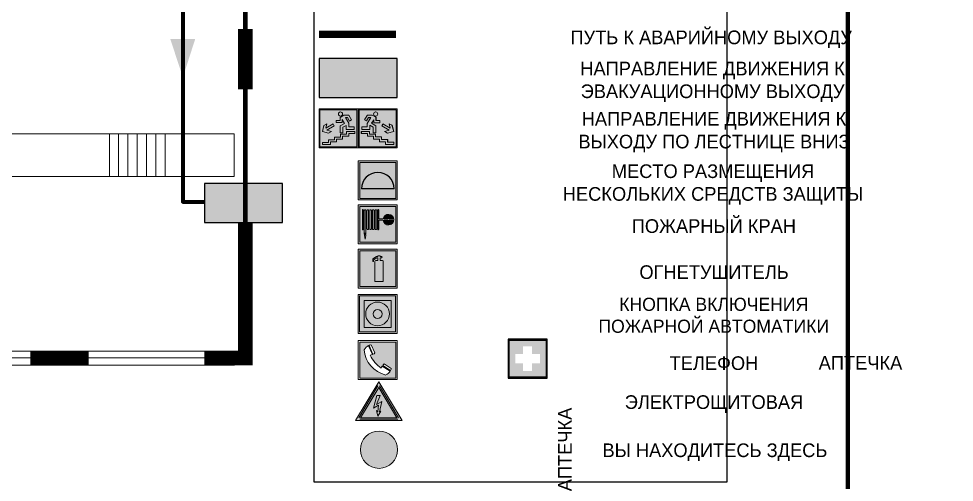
# Model space of a CAD drawing. Header units: millimetres. Extents: x 13114 to 67229, y 22859 to 38520.
# Drawn here: x 29801.3 to 29993.2, y 25863 to 25958.1 of the extents above; entities that cross this region are included whole.
import ezdxf

# ---------------------------------------------------------------- set-up
doc = ezdxf.new("R2010")
doc.units = ezdxf.units.MM
doc.linetypes.add('GOST2.303 4', pattern=[7, 5, -2, 0])
doc.layers.add('План_Штампы', color=7, linetype='Continuous')
doc.styles.add('обычный', font='arial.ttf')

# ---------------------------------------------------------------- blocks, each defined once
blk = doc.blocks.new('A$C3E6D3DDE')
at = {"lineweight": 5}
h = blk.add_hatch(color=40, dxfattribs=at)
h.paths.add_polyline_path([(24.1, 1.45), (16.46, -11.35), (31.74, -11.35)])
h.paths.add_polyline_path([(24.09, -0.46), (30.03, -10.41), (18.14, -10.41)], flags=16)
h.paths.add_polyline_path([(24.54, -3.08), (23.41, -6.02), (25.13, -5.01), (24.33, -8.5), (24.82, -8.27), (23.79, -9.86), (23.4, -8.04), (23.8, -8.43), (24.04, -6.29), (22.39, -7.25), (23.44, -3.08)], flags=0)
h = blk.add_hatch(color=256, dxfattribs=at)
h.paths.add_polyline_path([(24.37, 0.03, 0.567511), (23.82, 0.03), (17.59, -10.4, 0.582454), (17.86, -10.88), (30.32, -10.88, 0.582149), (30.6, -10.4)])
h.paths.add_polyline_path([(24.09, -0.46), (18.14, -10.41), (30.03, -10.41)], flags=16)
h.paths.add_polyline_path([(24.54, -3.08), (23.41, -6.02), (25.13, -5.01), (24.33, -8.5), (24.82, -8.27), (23.79, -9.86), (23.4, -8.04), (23.8, -8.43), (24.04, -6.29), (22.39, -7.25), (23.44, -3.08)], flags=0)
h = blk.add_hatch(color=40, dxfattribs=at)
h.paths.add_polyline_path([(24.09, -0.46), (18.14, -10.41), (30.03, -10.41)])
h.paths.add_polyline_path([(24.82, -8.27), (23.79, -9.86), (23.4, -8.04), (23.8, -8.43), (24.04, -6.29), (22.39, -7.25), (23.44, -3.08), (24.54, -3.08), (23.41, -6.02), (25.13, -5.01), (24.33, -8.5)], flags=16)
at = {"color": 40, "lineweight": 5}
for p, q in [((16.46, -11.35), (24.1, 1.45)), ((24.1, 1.45), (31.74, -11.35))]:
    blk.add_line(p, q, dxfattribs=at)
at = {"lineweight": 5}
for p, q in [((17.59, -10.4), (23.82, 0.03)), ((24.37, 0.03), (30.6, -10.4)), ((18.14, -10.41), (24.09, -0.46)), ((24.09, -0.46), (30.03, -10.41)), ((23.44, -3.08), (22.39, -7.25)), ((23.41, -6.02), (24.54, -3.08)), ((25.13, -5.01), (23.41, -6.02)), ((24.54, -3.08), (23.44, -3.08)), ((24.33, -8.5), (25.13, -5.01)), ((22.39, -7.25), (24.04, -6.29)), ((23.8, -8.43), (23.4, -8.04)), ((23.4, -8.04), (23.79, -9.86)), ((23.79, -9.86), (24.82, -8.27)), ((24.04, -6.29), (23.8, -8.43)), ((24.82, -8.27), (24.33, -8.5)), ((17.86, -10.88), (30.32, -10.88)), ((18.14, -10.41), (30.03, -10.41))]:
    blk.add_line(p, q, dxfattribs=at)
at = {"color": 50, "lineweight": 5}
blk.add_line((31.74, -11.35), (16.46, -11.35), dxfattribs=at)
blk = doc.blocks.new('A$C54414219')
at = {"true_color": 0xffffff}
h = blk.add_hatch(color=7, dxfattribs=at)
h.paths.add_polyline_path([(2.39, -9.45), (2.39, -18.3), (11.23, -18.3), (11.23, -9.45)], flags=0)
h.paths.add_polyline_path([(10.71, -13.87, -1), (2.92, -13.87, -1)], flags=0)
h.paths.add_polyline_path([(8.3, -13.87, -1), (5.33, -13.87, -1)], flags=0)
h.paths.add_polyline_path([(0.41, -7.47), (0.41, -20.27), (13.21, -20.27), (13.21, -7.47)])
h.paths.add_polyline_path([(0.92, -19.77), (12.71, -19.77), (12.71, -7.98), (0.92, -7.98)], flags=16)
h.paths.add_polyline_path([(11.23, -9.45), (11.23, -18.3), (2.39, -18.3), (2.39, -9.45)], flags=0)
at = {"lineweight": 5}
h = blk.add_hatch(color=242, dxfattribs=at)
h.paths.add_polyline_path([(12.71, -7.98), (0.92, -7.98), (0.92, -19.77), (12.71, -19.77)])
h.paths.add_polyline_path([(11.23, -18.3), (2.39, -18.3), (2.39, -9.45), (11.23, -9.45)], flags=16)
h.paths.add_polyline_path([(10.71, -13.87, -1), (2.92, -13.87, -1)], flags=0)
h.paths.add_polyline_path([(8.3, -13.87, -1), (5.33, -13.87, -1)], flags=0)
at = {"true_color": 0xffffff}
h = blk.add_hatch(color=7, dxfattribs=at)
h.paths.add_polyline_path([(2.39, -9.45), (2.39, -18.3), (11.23, -18.3), (11.23, -9.45)])
h.paths.add_polyline_path([(10.71, -13.87, -1), (2.92, -13.87, -1)], flags=16)
h.paths.add_polyline_path([(8.3, -13.87, -1), (5.33, -13.87, -1)], flags=0)
at = {"lineweight": 5}
h = blk.add_hatch(color=242, dxfattribs=at)
h.paths.add_polyline_path([(2.92, -13.87, 1), (10.71, -13.87, 1)])
h.paths.add_polyline_path([(8.3, -13.87, -1), (5.33, -13.87, -1)], flags=16)
at = {"color": 242, "lineweight": 5}
for p, q in [((0.41, -20.27), (0.41, -7.47)), ((0.41, -7.47), (13.21, -7.47)), ((0.41, -7.47), (13.21, -7.47)), ((13.21, -20.27), (13.21, -7.47)), ((0.41, -20.27), (13.21, -20.27))]:
    blk.add_line(p, q, dxfattribs=at)
for points in [[(0.92, -7.98), (12.71, -7.98), (12.71, -19.77), (0.92, -19.77)], [(2.39, -9.45), (11.23, -9.45), (11.23, -18.3), (2.39, -18.3)]]:
    blk.add_lwpolyline(points, close=True, dxfattribs=at)
for radius in [3.89, 1.49]:
    blk.add_circle((6.81, -13.87), radius, dxfattribs=at)
blk = doc.blocks.new('A$C456E1F9C')
at = {"lineweight": 5}
h = blk.add_hatch(color=242, dxfattribs=at)
h.paths.add_polyline_path([(0.51, -1.47), (0.51, -13.26), (12.29, -13.26), (12.29, -1.47)])
h.paths.add_polyline_path([(5.42, -4.95, -0.254479), (4.78, -5.4), (3.52, -2.53, -0.209735), (4.23, -2.4)], flags=16)
h.paths.add_polyline_path([(8.53, -8.6), (10.87, -10.17), (10.54, -10.76), (8.03, -9.13, -0.192251)], flags=16)
h.paths.add_polyline_path([(4.61, -5.49, 0.005518), (3.87, -5.72, 0.128647), (7.49, -10.01, 0.00809), (7.83, -9.33), (10.47, -10.97, -0.16736), (8.99, -12.25, -0.327862), (1.95, -3.95, -0.166952), (3.36, -2.62)], flags=16)
at = {"color": 242, "lineweight": 5}
for p, q in [((0, -13.77), (0, -0.97)), ((12.8, -0.97), (0, -0.97)), ((4.61, -5.49), (3.36, -2.62)), ((3.52, -2.53), (4.78, -5.4)), ((4.23, -2.4), (5.42, -4.95)), ((12.8, -13.77), (12.8, -0.97)), ((8.03, -9.13), (10.54, -10.76)), ((10.81, -10.12), (8.53, -8.6)), ((7.83, -9.33), (10.47, -10.97)), ((10.54, -10.76), (10.8, -10.3)), ((10.8, -10.3), (10.81, -10.12)), ((0, -13.77), (12.8, -13.77))]:
    blk.add_line(p, q, dxfattribs=at)
blk.add_lwpolyline([(0.51, -1.47), (12.29, -1.47), (12.29, -13.26), (0.51, -13.26)], close=True, dxfattribs=at)
for centre, radius, start, end in [((4.59, -5.34), 2.99, 114.2845, 152.1974), ((4.02, -3.27), 0.891, 76.3284, 123.7092), ((11.12, -3.31), 9.19, 183.9915, 256.6009), ((14.98, -39.1), 35.17, 107.1487, 108.4135), ((13.86, -0.94), 11.08, 205.5536, 234.8762), ((4.68, -4.59), 0.824, 276.9621, 334.0723), ((8.94, -9.5), 0.989, 114.4092, 157.9388), ((-13.31, 0.8), 23.44, 332.5487, 334.4027), ((7.87, -9.46), 3, 291.9291, 329.9329)]:
    blk.add_arc(centre, radius, start, end, dxfattribs=at)
blk = doc.blocks.new('A$C18900ED3')
h = blk.add_hatch(color=126)
h.paths.add_polyline_path([(-0.18, -0.18), (-7.02, -0.18), (-7.02, -7.02), (-0.18, -7.02)])
h.paths.add_polyline_path([(-5.89, -4.46), (-5.89, -2.77), (-4.46, -2.77), (-4.46, -1.31), (-2.77, -1.31), (-2.77, -2.77), (-1.33, -2.77), (-1.33, -4.46), (-2.77, -4.46), (-2.77, -5.89), (-4.46, -5.89), (-4.46, -4.46)], flags=16)
at = {"color": 126}
for p, q in [((-7.2, 0), (-7.2, -7.2)), ((0, 0), (-7.2, 0)), ((0, -7.2), (0, 0)), ((-7.02, -7.02), (-7.02, -0.18)), ((-7.02, -0.18), (-0.18, -0.18)), ((-0.18, -0.18), (-0.18, -7.02)), ((-7.2, -7.2), (0, -7.2)), ((-0.18, -7.02), (-7.02, -7.02))]:
    blk.add_line(p, q, dxfattribs=at)
blk = doc.blocks.new('A$C37112FD5')
at = {"true_color": 0xf5f5ff}
h = blk.add_hatch(color=7, dxfattribs=at)
h.dxf.hatch_style = 1
h.paths.add_polyline_path([(12.8, -7.4), (0, -7.4), (0, -20.2), (12.8, -20.2)])
h.paths.add_polyline_path([(12.29, -7.91), (12.29, -19.69), (0.51, -19.69), (0.51, -7.91)], flags=16)
h.paths.add_polyline_path([(4.98, -9.04, -0.42597), (5.17, -9.22), (5.17, -12.25), (5.17, -15.29, -0.432244), (4.98, -15.47), (4.83, -15.47, -0.42597), (4.64, -15.29), (4.64, -12.25), (4.64, -9.22, -0.432244), (4.83, -9.04)], flags=0)
h.paths.add_polyline_path([(4.28, -9.22), (4.28, -12.25), (4.28, -15.29, -0.432244), (4.09, -15.47), (3.94, -15.47, -0.42597), (3.75, -15.29), (3.75, -12.25), (3.75, -9.22, -0.432244), (3.94, -9.04), (4.09, -9.04, -0.42597)], flags=0)
h.paths.add_polyline_path([(5.72, -9.04), (5.87, -9.04, -0.42597), (6.06, -9.22), (6.06, -12.25), (6.06, -15.29, -0.432244), (5.87, -15.47), (5.72, -15.47, -0.42597), (5.53, -15.29), (5.53, -12.25), (5.53, -9.22, -0.432244)], flags=0)
h.paths.add_polyline_path([(6.42, -8.9), (6.5, -8.9, -0.42597), (6.69, -9.08), (6.69, -12.03), (8.21, -12.03, -15.824349), (8.21, -12.47), (6.69, -12.47), (6.69, -15.42, -0.432244), (6.5, -15.6), (6.42, -15.6)], flags=0)
h.paths.add_polyline_path([(3.39, -9.22), (3.39, -12.25), (3.39, -15.29, -0.432244), (3.2, -15.47), (3.05, -15.47, -0.42597), (2.85, -15.29), (2.85, -12.25), (2.85, -9.22, -0.432244), (3.05, -9.04), (3.2, -9.04, -0.42597)], flags=0)
h.paths.add_polyline_path([(2.5, -9.22), (2.5, -16.71), (1.96, -16.71), (1.96, -9.22, -0.432244), (2.15, -9.04), (2.31, -9.04, -0.42597)], flags=0)
h.paths.add_polyline_path([(1.61, -8.9), (1.61, -15.6), (1.57, -15.6, -0.42597), (1.37, -15.42), (1.37, -12.03), (1.37, -9.09, -0.432244), (1.57, -8.9)], flags=0)
h.paths.add_polyline_path([(9.76, -10.81), (9.76, -12.03), (8.49, -12.03, -0.336371)], flags=0)
h.paths.add_polyline_path([(8.49, -12.47), (9.76, -12.47), (9.76, -13.7, -0.336371)], flags=0)
h.paths.add_polyline_path([(10.11, -10.81, -0.336371), (11.38, -12.03), (10.11, -12.03)], flags=0)
h.paths.add_polyline_path([(10.11, -12.47), (11.38, -12.47, -0.336371), (10.11, -13.7)], flags=0)
h.paths.add_polyline_path([(2.5, -16.84), (2.5, -17.05), (1.97, -17.05), (1.97, -16.84)], flags=0)
h.paths.add_polyline_path([(2.5, -17.24, -0.033778), (2.24, -18.6, -0.033778), (1.97, -17.24)], flags=0)
h = blk.add_hatch(color=242)
h.dxf.hatch_style = 1
h.paths.add_polyline_path([(12.29, -7.91), (0.51, -7.91), (0.51, -19.69), (12.29, -19.69)])
h.paths.add_polyline_path([(6.42, -15.6), (6.42, -8.9), (6.5, -8.9, -0.42597), (6.69, -9.08), (6.69, -12.03), (8.21, -12.03, -15.824349), (8.21, -12.47), (6.69, -12.47), (6.69, -15.42, -0.432244), (6.5, -15.6)], flags=16)
h.paths.add_polyline_path([(5.87, -15.47), (5.72, -15.47, -0.42597), (5.53, -15.29), (5.53, -12.25), (5.53, -9.22, -0.432244), (5.72, -9.04), (5.87, -9.04, -0.42597), (6.06, -9.22), (6.06, -12.25), (6.06, -15.29, -0.432244)], flags=16)
h.paths.add_polyline_path([(4.98, -15.47), (4.83, -15.47, -0.42597), (4.64, -15.29), (4.64, -12.25), (4.64, -9.22, -0.432244), (4.83, -9.04), (4.98, -9.04, -0.42597), (5.17, -9.22), (5.17, -12.25), (5.17, -15.29, -0.432244)], flags=16)
h.paths.add_polyline_path([(4.09, -15.47), (3.94, -15.47, -0.42597), (3.75, -15.29), (3.75, -12.25), (3.75, -9.22, -0.432244), (3.94, -9.04), (4.09, -9.04, -0.42597), (4.28, -9.22), (4.28, -12.25), (4.28, -15.29, -0.432244)], flags=16)
h.paths.add_polyline_path([(3.2, -15.47), (3.05, -15.47, -0.42597), (2.85, -15.29), (2.85, -12.25), (2.85, -9.22, -0.432244), (3.05, -9.04), (3.2, -9.04, -0.42597), (3.39, -9.22), (3.39, -12.25), (3.39, -15.29, -0.432244)], flags=16)
h.paths.add_polyline_path([(2.5, -17.05), (1.97, -17.05), (1.97, -16.84), (2.5, -16.84)], flags=16)
h.paths.add_polyline_path([(2.5, -17.24, -0.033778), (2.24, -18.6, -0.033778), (1.97, -17.24)], flags=16)
h.paths.add_polyline_path([(2.5, -16.71), (1.96, -16.71), (1.96, -9.22, -0.432244), (2.15, -9.04), (2.31, -9.04, -0.42597), (2.5, -9.22)], flags=16)
h.paths.add_polyline_path([(1.61, -15.6), (1.57, -15.6, -0.42597), (1.37, -15.42), (1.37, -12.03), (1.37, -9.09, -0.432244), (1.57, -8.9), (1.61, -8.9)], flags=16)
h.paths.add_polyline_path([(8.49, -12.47), (9.76, -12.47), (9.76, -13.7, -0.336371)], flags=0)
h.paths.add_polyline_path([(10.11, -13.7), (10.11, -12.47), (11.38, -12.47, -0.336371)], flags=0)
h.paths.add_polyline_path([(8.49, -12.03, -0.336371), (9.76, -10.81), (9.76, -12.03)], flags=0)
h.paths.add_polyline_path([(10.11, -12.03), (10.11, -10.81, -0.336371), (11.38, -12.03)], flags=0)
h = blk.add_hatch(color=7, dxfattribs=at)
h.dxf.hatch_style = 1
h.paths.add_polyline_path([(1.61, -8.9), (1.57, -8.9, 0.432244), (1.37, -9.09), (1.37, -12.03), (1.37, -15.42, 0.42597), (1.57, -15.6), (1.61, -15.6)])
h.paths.add_polyline_path([(2.5, -9.22, 0.42597), (2.31, -9.04), (2.15, -9.04, 0.432244), (1.96, -9.22), (1.96, -16.71), (2.5, -16.71)])
h.paths.add_polyline_path([(2.5, -16.84), (1.97, -16.84), (1.97, -17.05), (2.5, -17.05)])
h.paths.add_polyline_path([(2.5, -17.24), (1.97, -17.24, 0.033778), (2.24, -18.6, 0.033778)])
h.paths.add_polyline_path([(3.39, -12.25), (3.39, -9.22, 0.42597), (3.2, -9.04), (3.05, -9.04, 0.432244), (2.85, -9.22), (2.85, -12.25), (2.85, -15.29, 0.42597), (3.05, -15.47), (3.2, -15.47, 0.432244), (3.39, -15.29)])
h.paths.add_polyline_path([(4.28, -12.25), (4.28, -9.22, 0.42597), (4.09, -9.04), (3.94, -9.04, 0.432244), (3.75, -9.22), (3.75, -12.25), (3.75, -15.29, 0.42597), (3.94, -15.47), (4.09, -15.47, 0.432244), (4.28, -15.29)])
h.paths.add_polyline_path([(5.17, -12.25), (5.17, -9.22, 0.42597), (4.98, -9.04), (4.83, -9.04, 0.432244), (4.64, -9.22), (4.64, -12.25), (4.64, -15.29, 0.42597), (4.83, -15.47), (4.98, -15.47, 0.432244), (5.17, -15.29)])
h.paths.add_polyline_path([(6.06, -12.25), (6.06, -9.22, 0.42597), (5.87, -9.04), (5.72, -9.04, 0.432244), (5.53, -9.22), (5.53, -12.25), (5.53, -15.29, 0.42597), (5.72, -15.47), (5.87, -15.47, 0.432244), (6.06, -15.29)])
h.paths.add_polyline_path([(6.69, -12.47), (8.21, -12.47, 15.824349), (8.21, -12.03), (6.69, -12.03), (6.69, -9.08, 0.42597), (6.5, -8.9), (6.42, -8.9), (6.42, -15.6), (6.5, -15.6, 0.432244), (6.69, -15.42)])
h.paths.add_polyline_path([(8.49, -12.47), (9.76, -12.47), (9.76, -13.7, -0.336371)], flags=16)
h.paths.add_polyline_path([(8.49, -12.03, -0.336371), (9.76, -10.81), (9.76, -12.03)], flags=16)
h.paths.add_polyline_path([(10.11, -12.47), (11.38, -12.47, -0.336371), (10.11, -13.7)], flags=16)
h.paths.add_polyline_path([(10.11, -12.03), (10.11, -10.81, -0.336371), (11.38, -12.03)], flags=16)
h = blk.add_hatch(color=242)
h.dxf.hatch_style = 1
h.paths.add_polyline_path([(9.76, -10.81, 0.336371), (8.49, -12.03), (9.76, -12.03)])
h.paths.add_polyline_path([(10.11, -10.81), (10.11, -12.03), (11.38, -12.03, 0.336371)])
h.paths.add_polyline_path([(11.38, -12.47), (10.11, -12.47), (10.11, -13.7, 0.336371)])
h.paths.add_polyline_path([(9.76, -12.47), (8.49, -12.47, 0.336371), (9.76, -13.7)])
at = {"color": 242, "lineweight": 5}
for p, q in [((0, -20.2), (0, -7.4)), ((0, -7.4), (12.8, -7.4)), ((1.37, -12.03), (1.37, -9.08)), ((1.57, -8.9), (1.61, -8.9)), ((1.61, -8.9), (1.61, -15.6)), ((2.15, -9.04), (2.31, -9.04)), ((3.05, -9.04), (3.2, -9.04)), ((3.94, -9.04), (4.09, -9.04)), ((4.83, -9.04), (4.98, -9.04)), ((5.72, -9.04), (5.87, -9.04)), ((6.42, -8.9), (6.42, -15.6)), ((6.5, -8.9), (6.42, -8.9)), ((6.69, -12.03), (6.69, -9.08)), ((12.8, -20.2), (12.8, -7.4)), ((1.37, -12.03), (1.37, -15.42)), ((1.96, -16.71), (1.96, -9.22)), ((2.5, -16.71), (2.5, -9.22)), ((2.85, -12.25), (2.85, -9.22)), ((2.85, -12.25), (2.85, -15.29)), ((3.39, -12.25), (3.39, -9.22)), ((3.39, -12.25), (3.39, -15.29)), ((3.75, -12.25), (3.75, -9.22)), ((3.75, -12.25), (3.75, -15.29)), ((4.28, -12.25), (4.28, -9.22)), ((4.28, -12.25), (4.28, -15.29)), ((4.64, -12.25), (4.64, -9.22)), ((4.64, -12.25), (4.64, -15.29)), ((5.17, -12.25), (5.17, -9.22)), ((5.17, -12.25), (5.17, -15.29)), ((5.53, -12.25), (5.53, -9.22)), ((5.53, -12.25), (5.53, -15.29)), ((6.06, -12.25), (6.06, -9.22)), ((6.06, -12.25), (6.06, -15.29)), ((8.21, -12.03), (6.69, -12.03)), ((9.76, -12.03), (8.49, -12.03)), ((9.76, -10.81), (9.76, -12.03)), ((10.11, -10.81), (10.11, -12.03)), ((11.38, -12.03), (10.11, -12.03)), ((8.21, -12.47), (6.69, -12.47)), ((6.69, -12.47), (6.69, -15.42)), ((9.76, -12.47), (8.49, -12.47)), ((9.76, -12.47), (9.76, -13.7)), ((11.38, -12.47), (10.11, -12.47)), ((10.11, -12.47), (10.11, -13.7)), ((1.57, -15.6), (1.61, -15.6)), ((1.96, -16.71), (2.5, -16.71)), ((1.97, -16.84), (2.5, -16.84)), ((1.97, -17.05), (1.97, -16.84)), ((2.5, -17.05), (1.97, -17.05)), ((1.97, -17.24), (2.5, -17.24)), ((2.5, -16.84), (2.5, -17.05)), ((3.05, -15.47), (3.2, -15.47)), ((3.94, -15.47), (4.09, -15.47)), ((4.83, -15.47), (4.98, -15.47)), ((5.72, -15.47), (5.87, -15.47)), ((6.42, -15.6), (6.5, -15.6)), ((0, -20.2), (12.8, -20.2))]:
    blk.add_line(p, q, dxfattribs=at)
blk.add_lwpolyline([(0.51, -7.91), (12.29, -7.91), (12.29, -19.69), (0.51, -19.69)], close=True, dxfattribs=at)
for centre, radius, start, end in [((1.56, -9.09), 0.182, 87.1027, 180.6071), ((2.15, -9.22), 0.182, 87.1027, 180.6071), ((2.32, -9.22), 0.182, 359.3929, 92.8973), ((3.04, -9.22), 0.182, 87.1027, 180.6071), ((3.21, -9.22), 0.182, 359.3929, 92.8973), ((3.93, -9.22), 0.182, 87.1027, 180.6071), ((4.1, -9.22), 0.182, 359.3929, 92.8973), ((4.82, -9.22), 0.182, 87.1027, 180.6071), ((4.99, -9.22), 0.182, 359.3929, 92.8973), ((5.71, -9.22), 0.182, 87.1027, 180.6071), ((5.88, -9.22), 0.182, 359.3929, 92.8973), ((6.51, -9.09), 0.182, 359.3929, 92.8973), ((9.93, -12.25), 1.74, 187.2319, 172.7681), ((9.93, -12.25), 1.46, 96.9927, 171.3585), ((9.93, -12.25), 1.46, 8.6415, 83.0073), ((3.04, -15.29), 0.182, 179.3929, 272.8973), ((3.21, -15.29), 0.182, 267.1027, 0.6071), ((3.93, -15.29), 0.182, 179.3929, 272.8973), ((4.1, -15.29), 0.182, 267.1027, 0.6071), ((4.82, -15.29), 0.182, 179.3929, 272.8973), ((4.99, -15.29), 0.182, 267.1027, 0.6071), ((5.71, -15.29), 0.182, 179.3929, 272.8973), ((5.88, -15.29), 0.182, 267.1027, 0.6071), ((9.93, -12.25), 1.46, 188.6415, 263.0073), ((9.93, -12.25), 1.46, 276.9927, 351.3585), ((1.56, -15.42), 0.182, 179.3929, 272.8973), ((12.17, -15.98), 10.27, 187.041, 194.7793), ((-7.7, -15.98), 10.27, 345.2207, 352.959), ((6.51, -15.42), 0.182, 267.1027, 0.6071)]:
    blk.add_arc(centre, radius, start, end, dxfattribs=at)
blk = doc.blocks.new('A$C3AD82952')
at = {"true_color": 0xf5f5ff}
h = blk.add_hatch(color=7, dxfattribs=at)
h.dxf.hatch_style = 1
h.paths.add_polyline_path([(8.21, 8.73, 0.414214), (7.89, 9.05), (7.22, 9.05), (7.22, 9.92), (7.59, 9.92, 1), (7.57, 10.36), (7.22, 10.36), (7.22, 10.6), (6.43, 10.6), (6.43, 10.36), (6.01, 10.36), (4.74, 9.59), (4.74, 8.69), (4.98, 8.73), (4.98, 9.26), (6.12, 9.91), (6.43, 9.91), (6.43, 9.05), (5.76, 9.05, 0.414214), (5.44, 8.73), (5.44, 2.2), (8.21, 2.2)], flags=0)
h.paths.add_polyline_path([(12.8, 12.8), (0, 12.8), (0, 0), (12.8, 0)])
h.paths.add_polyline_path([(0.51, 12.29), (12.29, 12.29), (12.29, 0.51), (0.51, 0.51)], flags=16)
h.paths.add_polyline_path([(4.74, 9.59), (6.01, 10.36), (6.43, 10.36), (6.43, 10.6), (7.22, 10.6), (7.22, 10.36), (7.59, 10.36, -0.94586), (7.59, 9.92), (7.22, 9.92), (7.22, 9.05), (7.89, 9.05, -0.414214), (8.21, 8.73), (8.21, 2.2), (5.44, 2.2), (5.44, 8.73, -0.414214), (5.76, 9.05), (6.43, 9.05), (6.43, 9.91), (6.12, 9.91), (4.98, 9.26), (4.98, 8.73), (4.74, 8.69)], flags=0)
h = blk.add_hatch(color=242)
h.dxf.hatch_style = 1
h.paths.add_polyline_path([(12.29, 12.29), (0.51, 12.29), (0.51, 0.51), (12.29, 0.51)])
h.paths.add_polyline_path([(4.74, 8.69), (4.74, 9.59), (6.01, 10.36), (6.43, 10.36), (6.43, 10.6), (7.22, 10.6), (7.22, 10.36), (7.59, 10.36, -0.94586), (7.59, 9.92), (7.22, 9.92), (7.22, 9.05), (7.89, 9.05, -0.414214), (8.21, 8.73), (8.21, 2.2), (5.44, 2.2), (5.44, 8.73, -0.414214), (5.76, 9.05), (6.43, 9.05), (6.43, 9.91), (6.12, 9.91), (4.98, 9.26), (4.98, 8.73)], flags=16)
h = blk.add_hatch(color=7, dxfattribs=at)
h.dxf.hatch_style = 1
h.paths.add_polyline_path([(8.21, 8.73, 0.414214), (7.89, 9.05), (7.22, 9.05), (7.22, 9.92), (7.59, 9.92, 1), (7.57, 10.36), (7.22, 10.36), (7.22, 10.6), (6.43, 10.6), (6.43, 10.36), (6.01, 10.36), (4.74, 9.59), (4.74, 8.69), (4.98, 8.73), (4.98, 9.26), (6.12, 9.91), (6.43, 9.91), (6.43, 9.05), (5.76, 9.05, 0.414214), (5.44, 8.73), (5.44, 2.2), (8.21, 2.2)])
at = {"color": 242, "lineweight": 5}
for p, q in [((0, 0), (0, 12.8)), ((0, 12.8), (12.8, 12.8)), ((12.8, 0), (12.8, 12.8)), ((6.01, 10.36), (4.74, 9.59)), ((4.74, 9.59), (4.74, 8.69)), ((4.98, 9.26), (6.12, 9.91)), ((4.98, 8.73), (4.98, 9.26)), ((6.01, 10.36), (6.43, 10.36)), ((6.12, 9.91), (6.43, 9.91)), ((7.22, 10.6), (6.43, 10.6)), ((6.43, 10.6), (6.43, 10.36)), ((6.43, 9.91), (6.43, 9.05)), ((7.22, 10.36), (7.22, 10.6)), ((7.59, 10.36), (7.22, 10.36)), ((7.22, 9.05), (7.22, 9.92)), ((7.59, 9.92), (7.22, 9.92)), ((4.74, 8.69), (4.98, 8.73)), ((5.44, 2.2), (5.44, 8.73)), ((5.76, 9.05), (6.43, 9.05)), ((7.89, 9.05), (7.22, 9.05)), ((8.21, 2.2), (8.21, 8.73)), ((0, 0), (12.8, 0)), ((5.44, 2.2), (8.21, 2.2))]:
    blk.add_line(p, q, dxfattribs=at)
blk.add_lwpolyline([(0.51, 12.29), (12.29, 12.29), (12.29, 0.51), (0.51, 0.51)], close=True, dxfattribs=at)
for centre, radius, start, end in [((7.58, 10.14), 0.223, 273.1875, 86.8125), ((5.76, 8.73), 0.32, 90, 180), ((7.89, 8.73), 0.32, 0, 90)]:
    blk.add_arc(centre, radius, start, end, dxfattribs=at)
blk = doc.blocks.new('A$C7B8C2D5B')
at = {"lineweight": 0}
h = blk.add_hatch(color=5, dxfattribs=at)
h.dxf.hatch_style = 1
h.paths.add_polyline_path([(1.397, -3.024, 1), (-2.112, -3.024, 1)])
at = {"color": 5, "lineweight": 0}
blk.add_circle((-0.358, -3.024), 1.755, dxfattribs=at)
blk = doc.blocks.new('A$C7B4425F7')
at = {"true_color": 0xffffff}
blk.add_hatch(color=7, dxfattribs=at).paths.add_polyline_path([(0, 0), (-16, 0), (-16, -8), (0, -8)])
h = blk.add_hatch(color=126)
h.paths.add_polyline_path([(-0.2, -0.2), (-15.8, -0.2), (-15.8, -7.8), (-0.2, -7.8)])
h.paths.add_polyline_path([(-11.76, -2.03), (-11.76, -3.66), (-11.17, -3.66, -0.568275), (-11.17, -6.18), (-12.58, -6.18), (-12.58, -2.03)], flags=16)
h.paths.add_polyline_path([(-13.33, -4.12, -0.495768), (-13.59, -6.18), (-15.03, -6.18), (-15.03, -2.03), (-13.59, -2.03, -0.487973)], flags=16)
h.paths.add_polyline_path([(-10.25, -2.03), (-9.48, -2.03), (-9.48, -6.18), (-10.25, -6.18)], flags=16)
h.paths.add_polyline_path([(-13.84, -3.69), (-14.24, -3.69), (-14.24, -3.03), (-13.9, -3.03, -0.692621)], flags=0)
h.paths.add_polyline_path([(-9.15, -2.03), (-8.4, -2.03), (-8.04, -3.07), (-7.68, -2.03), (-6.93, -2.03), (-7.64, -4.1), (-6.93, -6.18), (-7.68, -6.18), (-8.04, -5.14), (-8.4, -6.18), (-9.15, -6.18), (-8.44, -4.1)], flags=16)
h.paths.add_polyline_path([(-11.76, -4.46), (-11.42, -4.46, -0.692621), (-11.36, -5.12), (-11.76, -5.12)], flags=0)
h.paths.add_polyline_path([(-13.9, -5.2), (-14.24, -5.2), (-14.24, -4.55), (-13.84, -4.55, -0.708038)], flags=0)
edge = h.paths.add_edge_path(flags=16)
edge.add_ellipse((-5.51, -4.08), major_axis=(0, 2.05), ratio=0.586184, start_angle=0, end_angle=360)
edge = h.paths.add_edge_path(flags=0)
edge.add_ellipse((-5.51, -4.08), major_axis=(0, 1.14), ratio=0.454828, start_angle=0, end_angle=360)
h.paths.add_polyline_path([(-4.13, -4.96, 0.377264), (-3.48, -4.52, 0.0555), (-3.16, -2.03), (-1.66, -2.03), (-1.66, -4.96), (-0.96, -4.96), (-0.96, -7.01), (-1.75, -7.01), (-1.75, -6.18), (-3.3, -6.18), (-3.3, -7.02), (-4.13, -7.02)], flags=16)
h.paths.add_polyline_path([(-2.73, -2.91), (-2.28, -2.91), (-2.28, -4.96), (-3.05, -4.96, 0.079136)], flags=0)
at = {"color": 126}
blk.add_lwpolyline([(-16, -8), (0, -8), (0, 0), (-16, 0)], close=True, dxfattribs=at)
blk = doc.blocks.new('A$C32E8229D')
at = {"true_color": 0xffffff}
blk.add_hatch(color=7, dxfattribs=at).paths.add_polyline_path([(0, 0), (0, -8), (16, -8), (16, 0)])
h = blk.add_hatch(color=126)
h.paths.add_polyline_path([(0.2, -0.2), (15.8, -0.2), (15.8, -7.8), (0.2, -7.8)])
h.paths.add_polyline_path([(13.49, -2.05), (12.08, -2.05), (11.37, -2.63, 0.162397), (11.29, -2.84), (11.29, -3.63), (10.35, -3.63), (10.35, -4.05), (11.68, -4.05), (11.68, -3.48), (12.26, -4.28), (11.29, -5.1), (11.29, -6.78), (11.85, -6.78), (11.85, -5.44), (12.8, -4.64), (12.8, -5.94), (14.46, -5.94), (14.46, -5.39), (13.45, -5.39), (13.45, -3.97), (12.46, -2.59), (13.15, -2.59), (13.69, -3.34), (14.18, -3)], flags=16)
h.paths.add_polyline_path([(10.74, -1.82, 1), (11.8, -1.82, 1)], flags=16)
h.paths.add_polyline_path([(9.39, -3.59), (5.99, -3.59), (6.56, -3.03), (5.91, -3.03), (5.1, -3.83), (5.91, -4.64), (6.56, -4.64), (5.99, -4.09), (9.39, -4.09)], flags=16)
h.paths.add_polyline_path([(4.29, -1.08), (1.72, -1.08), (1.72, -6.6), (4.29, -6.6)], flags=16)
at = {"color": 126}
blk.add_lwpolyline([(16, -8), (0, -8), (0, 0), (16, 0)], close=True, dxfattribs=at)
blk = doc.blocks.new('вниз 3')
at = {"lineweight": 0, "true_color": 0xffffff}
h = blk.add_hatch(color=7, dxfattribs=at)
h.dxf.hatch_style = 1
h.paths.add_polyline_path([(40997.5, -4475.69), (40997.25, -4475.28), (40995.76, -4476.15), (40995.97, -4475.23), (40995.39, -4475.56), (40995.05, -4476.83), (40996.33, -4477.17), (40996.91, -4476.83), (40996, -4476.55)], flags=0)
h.paths.add_polyline_path([(40999.81, -4473.95), (41000.22, -4473.95), (41000.64, -4474.67), (41001.03, -4474.43), (41000.46, -4473.49), (41000.42, -4473.49), (40999.43, -4473.49), (40998.68, -4473.92), (40998.68, -4474.57), (40997.88, -4474.57), (40997.88, -4475), (40999.14, -4475), (40999.14, -4474.43), (40999.14, -4474.38), (40999.59, -4475.15), (40998.72, -4475.67), (40998.72, -4477.06), (40999.24, -4477.06), (40999.24, -4475.96), (40999.95, -4475.56), (40999.95, -4476.43), (41001.61, -4476.43), (41001.61, -4475.88), (41000.47, -4475.88), (41000.47, -4475.12)], flags=0)
h.paths.add_polyline_path([(40999.2, -4473.24, 1), (40998.35, -4473.24, 1)], flags=0)
h.paths.add_polyline_path([(41000.46, -4477.26), (41001.69, -4477.26), (41001.69, -4476.84), (41000.03, -4476.84), (41000.03, -4477.39), (40998.78, -4477.39), (40998.78, -4477.95), (40997.53, -4477.95), (40997.53, -4478.5), (40996.29, -4478.5), (40996.29, -4479.06), (40995.05, -4479.06), (40995.05, -4479.48), (40995.29, -4479.48), (40996.72, -4479.48), (40996.72, -4478.92), (40997.97, -4478.92), (40997.97, -4478.36), (40999.2, -4478.36), (40999.2, -4477.81), (41000.46, -4477.81)], flags=0)
h.paths.add_polyline_path([(41002.37, -4472.17), (40994.37, -4472.17), (40994.37, -4480.17), (41002.37, -4480.17)])
h.paths.add_polyline_path([(41002.16, -4479.96), (40994.57, -4479.96), (40994.57, -4472.37), (41002.16, -4472.37)], flags=16)
h.paths.add_polyline_path([(41001.61, -4475.88), (41001.61, -4476.43), (40999.95, -4476.43), (40999.95, -4475.56), (40999.24, -4475.96), (40999.24, -4477.06), (40998.72, -4477.06), (40998.72, -4475.67), (40999.59, -4475.15), (40999.14, -4474.38), (40999.14, -4474.43), (40999.14, -4475), (40997.88, -4475), (40997.88, -4474.57), (40998.68, -4474.57), (40998.68, -4473.92), (40999.43, -4473.49), (41000.42, -4473.49), (41000.46, -4473.49), (41001.03, -4474.43), (41000.64, -4474.67), (41000.22, -4473.95), (40999.81, -4473.95), (41000.47, -4475.12), (41000.47, -4475.88)], flags=0)
h.paths.add_polyline_path([(41001.69, -4476.84), (41001.69, -4477.26), (41000.46, -4477.26), (41000.46, -4477.81), (40999.2, -4477.81), (40999.2, -4478.36), (40997.97, -4478.36), (40997.97, -4478.92), (40996.72, -4478.92), (40996.72, -4479.48), (40995.05, -4479.48), (40995.05, -4479.06), (40996.29, -4479.06), (40996.29, -4478.5), (40997.53, -4478.5), (40997.53, -4477.95), (40998.78, -4477.95), (40998.78, -4477.39), (41000.03, -4477.39), (41000.03, -4476.84)], flags=0)
h.paths.add_polyline_path([(40998.35, -4473.24, -1), (40999.2, -4473.24, -1)], flags=0)
h.paths.add_polyline_path([(40997.5, -4475.69), (40996, -4476.55), (40996.91, -4476.83), (40996.33, -4477.17), (40995.05, -4476.83), (40995.39, -4475.56), (40995.97, -4475.23), (40995.76, -4476.15), (40997.25, -4475.28)], flags=0)
at = {"lineweight": 0}
h = blk.add_hatch(color=126, dxfattribs=at)
h.dxf.hatch_style = 1
h.paths.add_polyline_path([(41002.16, -4472.37), (40994.57, -4472.37), (40994.57, -4479.96), (41002.16, -4479.96)])
h.paths.add_polyline_path([(40995.97, -4475.23), (40995.76, -4476.15), (40997.25, -4475.28), (40997.5, -4475.69), (40996, -4476.55), (40996.91, -4476.83), (40996.33, -4477.17), (40995.05, -4476.83), (40995.39, -4475.56)], flags=16)
h.paths.add_polyline_path([(40997.88, -4474.57), (40998.68, -4474.57), (40998.68, -4473.92), (40999.43, -4473.49), (41000.42, -4473.49), (41000.46, -4473.49), (41001.03, -4474.43), (41000.64, -4474.67), (41000.22, -4473.95), (40999.81, -4473.95), (41000.47, -4475.12), (41000.47, -4475.88), (41001.61, -4475.88), (41001.61, -4476.43), (40999.95, -4476.43), (40999.95, -4475.56), (40999.24, -4475.96), (40999.24, -4477.06), (40998.72, -4477.06), (40998.72, -4475.67), (40999.59, -4475.15), (40999.14, -4474.38), (40999.14, -4474.43), (40999.14, -4475), (40997.88, -4475)], flags=16)
h.paths.add_polyline_path([(40998.35, -4473.24, -1), (40999.2, -4473.24, -1)], flags=16)
h.paths.add_polyline_path([(40997.53, -4477.95), (40998.78, -4477.95), (40998.78, -4477.39), (41000.03, -4477.39), (41000.03, -4476.84), (41001.69, -4476.84), (41001.69, -4477.26), (41000.46, -4477.26), (41000.46, -4477.81), (40999.2, -4477.81), (40999.2, -4478.36), (40997.97, -4478.36), (40997.97, -4478.92), (40996.72, -4478.92), (40996.72, -4479.48), (40995.05, -4479.48), (40995.05, -4479.06), (40996.29, -4479.06), (40996.29, -4478.5), (40997.53, -4478.5)], flags=16)
at = {"lineweight": 0, "true_color": 0xffffff}
h = blk.add_hatch(color=7, dxfattribs=at)
h.dxf.hatch_style = 1
h.paths.add_polyline_path([(40999.2, -4473.24, 1), (40998.35, -4473.24, 1)])
h.paths.add_polyline_path([(40999.81, -4473.95), (41000.22, -4473.95), (41000.64, -4474.67), (41001.03, -4474.43), (41000.46, -4473.49), (41000.42, -4473.49), (40999.43, -4473.49), (40998.68, -4473.92), (40998.68, -4474.57), (40997.88, -4474.57), (40997.88, -4475), (40999.14, -4475), (40999.14, -4474.43), (40999.14, -4474.38), (40999.59, -4475.15), (40998.72, -4475.67), (40998.72, -4477.06), (40999.24, -4477.06), (40999.24, -4475.96), (40999.95, -4475.56), (40999.95, -4476.43), (41001.61, -4476.43), (41001.61, -4475.88), (41000.47, -4475.88), (41000.47, -4475.12)])
h.paths.add_polyline_path([(40999.2, -4477.81), (41000.46, -4477.81), (41000.46, -4477.26), (41001.69, -4477.26), (41001.69, -4476.84), (41000.03, -4476.84), (41000.03, -4477.39), (40998.78, -4477.39), (40998.78, -4477.95), (40997.53, -4477.95), (40997.53, -4478.5), (40996.29, -4478.5), (40996.29, -4479.06), (40995.05, -4479.06), (40995.05, -4479.48), (40995.29, -4479.48), (40996.72, -4479.48), (40996.72, -4478.92), (40997.97, -4478.92), (40997.97, -4478.36), (40999.2, -4478.36)])
h.paths.add_polyline_path([(40997.5, -4475.69), (40997.25, -4475.28), (40995.76, -4476.15), (40995.97, -4475.23), (40995.39, -4475.56), (40995.05, -4476.83), (40996.33, -4477.17), (40996.91, -4476.83), (40996, -4476.55)])
at = {"color": 126, "lineweight": 0}
for points in [[(40994.37, -4472.17), (41002.37, -4472.17), (41002.37, -4480.17), (40994.37, -4480.17)], [(40994.57, -4472.37), (41002.16, -4472.37), (41002.16, -4479.96), (40994.57, -4479.96)]]:
    blk.add_lwpolyline(points, close=True, dxfattribs=at)
for points in [[(40999.14, -4474.43), (40999.14, -4475), (40997.88, -4475), (40997.88, -4474.57), (40998.68, -4474.57), (40998.68, -4473.92), (40999.43, -4473.49), (41000.42, -4473.49), (41000.46, -4473.49), (41001.03, -4474.43), (41000.64, -4474.67), (41000.22, -4473.95), (40999.81, -4473.95), (41000.47, -4475.12), (41000.47, -4475.88), (41001.61, -4475.88), (41001.61, -4476.43), (40999.95, -4476.43), (40999.95, -4475.56), (40999.24, -4475.96), (40999.24, -4477.06), (40998.72, -4477.06), (40998.72, -4475.67), (40999.59, -4475.15), (40999.14, -4474.38), (40999.14, -4474.43)], [(40995.05, -4476.83), (40995.39, -4475.56), (40995.97, -4475.23), (40995.76, -4476.15), (40997.25, -4475.28), (40997.5, -4475.69), (40996, -4476.55), (40996.91, -4476.83), (40996.33, -4477.17), (40995.05, -4476.83)], [(40995.29, -4479.48), (40995.05, -4479.48), (40995.05, -4479.06), (40996.29, -4479.06), (40996.29, -4478.5), (40997.53, -4478.5), (40997.53, -4477.95), (40998.78, -4477.95), (40998.78, -4477.39), (41000.03, -4477.39), (41000.03, -4476.84), (41001.69, -4476.84), (41001.69, -4477.26), (41000.46, -4477.26), (41000.46, -4477.81), (40999.2, -4477.81), (40999.2, -4478.36), (40997.97, -4478.36), (40997.97, -4478.92), (40996.72, -4478.92), (40996.72, -4479.48), (40995.05, -4479.48)]]:
    blk.add_lwpolyline(points, dxfattribs=at)
blk.add_circle((40998.77, -4473.24), 0.426, dxfattribs=at)
blk = doc.blocks.new('вниз')
at = {"lineweight": 0, "true_color": 0xffffff}
h = blk.add_hatch(color=7, dxfattribs=at)
h.dxf.hatch_style = 1
h.paths.add_polyline_path([(40994.51, -4472.22), (40986.51, -4472.22), (40986.51, -4480.22), (40994.51, -4480.22)])
h.paths.add_polyline_path([(40994.31, -4472.42), (40994.31, -4480.01), (40986.71, -4480.01), (40986.71, -4472.42)], flags=16)
h.paths.add_polyline_path([(40988.43, -4473.53), (40989.43, -4473.53), (40990.19, -4473.96), (40990.19, -4474.6), (40991, -4474.6), (40991, -4475.06), (40989.73, -4475.06), (40989.73, -4474.46), (40989.3, -4475.18), (40990.17, -4475.7), (40990.17, -4477.11), (40989.63, -4477.11), (40989.63, -4476.01), (40988.94, -4475.59), (40988.94, -4476.46), (40988.94, -4476.46), (40987.47, -4476.46), (40987.26, -4476.46), (40987.26, -4475.92), (40988.4, -4475.92), (40988.4, -4475.2), (40989.1, -4473.99), (40988.66, -4473.99), (40988.24, -4474.7), (40987.86, -4474.47), (40988.41, -4473.56)], flags=0)
h.paths.add_polyline_path([(40990.55, -4473.29, -1), (40989.69, -4473.29, -1)], flags=0)
h.paths.add_polyline_path([(40988.85, -4476.89), (40988.85, -4477.43), (40990.1, -4477.43), (40990.1, -4477.99), (40991.34, -4477.99), (40991.34, -4478.54), (40992.59, -4478.54), (40992.59, -4479.09), (40993.83, -4479.09), (40993.83, -4479.52), (40992.17, -4479.52), (40992.17, -4478.97), (40990.91, -4478.97), (40990.91, -4478.41), (40989.68, -4478.41), (40989.68, -4477.86), (40988.43, -4477.86), (40988.43, -4477.31), (40987.6, -4477.31), (40987.18, -4477.31), (40987.18, -4476.89)], flags=0)
h.paths.add_polyline_path([(40991.61, -4475.33), (40993.12, -4476.2), (40992.9, -4475.27), (40993.48, -4475.6), (40993.83, -4476.88), (40992.56, -4477.22), (40991.97, -4476.88), (40992.9, -4476.61), (40991.38, -4475.74), (40991.58, -4475.39)], flags=0)
h.paths.add_polyline_path([(40990.19, -4473.96), (40989.43, -4473.53), (40988.43, -4473.53), (40988.41, -4473.56), (40987.86, -4474.47), (40988.24, -4474.7), (40988.66, -4473.99), (40989.1, -4473.99), (40988.4, -4475.2), (40988.4, -4475.92), (40987.26, -4475.92), (40987.26, -4476.46), (40987.47, -4476.46), (40988.94, -4476.46), (40988.94, -4476.27), (40988.94, -4475.59), (40989.63, -4476.01), (40989.63, -4477.11), (40990.17, -4477.11), (40990.17, -4475.7), (40989.3, -4475.18), (40989.73, -4474.46), (40989.73, -4475.06), (40991, -4475.06), (40991, -4474.6), (40990.19, -4474.6)], flags=0)
h.paths.add_polyline_path([(40990.55, -4473.29, 1), (40989.69, -4473.29, 1)], flags=0)
h.paths.add_polyline_path([(40991.61, -4475.33), (40991.58, -4475.39), (40991.38, -4475.74), (40992.9, -4476.61), (40991.97, -4476.88), (40992.56, -4477.22), (40993.83, -4476.88), (40993.48, -4475.6), (40992.9, -4475.27), (40993.12, -4476.2)], flags=0)
h.paths.add_polyline_path([(40990.1, -4477.43), (40988.85, -4477.43), (40988.85, -4476.89), (40987.18, -4476.89), (40987.18, -4477.31), (40987.6, -4477.31), (40988.43, -4477.31), (40988.43, -4477.86), (40989.68, -4477.86), (40989.68, -4478.41), (40990.91, -4478.41), (40990.91, -4478.97), (40992.17, -4478.97), (40992.17, -4479.52), (40993.83, -4479.52), (40993.83, -4479.09), (40992.59, -4479.09), (40992.59, -4478.54), (40991.34, -4478.54), (40991.34, -4477.99), (40990.1, -4477.99)], flags=0)
at = {"lineweight": 0}
h = blk.add_hatch(color=126, dxfattribs=at)
h.dxf.hatch_style = 1
h.paths.add_polyline_path([(40994.31, -4472.42), (40986.71, -4472.42), (40986.71, -4480.01), (40994.31, -4480.01)])
h.paths.add_polyline_path([(40988.43, -4473.53), (40989.43, -4473.53), (40990.19, -4473.96), (40990.19, -4474.6), (40991, -4474.6), (40991, -4475.06), (40989.73, -4475.06), (40989.73, -4474.46), (40989.3, -4475.18), (40990.17, -4475.7), (40990.17, -4477.11), (40989.63, -4477.11), (40989.63, -4476.01), (40988.94, -4475.59), (40988.94, -4476.46), (40988.94, -4476.46), (40987.47, -4476.46), (40987.26, -4476.46), (40987.26, -4475.92), (40988.4, -4475.92), (40988.4, -4475.2), (40989.1, -4473.99), (40988.66, -4473.99), (40988.24, -4474.7), (40987.86, -4474.47), (40988.41, -4473.56)], flags=16)
h.paths.add_polyline_path([(40990.55, -4473.29, -1), (40989.69, -4473.29, -1)], flags=16)
h.paths.add_polyline_path([(40988.85, -4476.89), (40988.85, -4477.43), (40990.1, -4477.43), (40990.1, -4477.99), (40991.34, -4477.99), (40991.34, -4478.54), (40992.59, -4478.54), (40992.59, -4479.09), (40993.83, -4479.09), (40993.83, -4479.52), (40992.17, -4479.52), (40992.17, -4478.97), (40990.91, -4478.97), (40990.91, -4478.41), (40989.68, -4478.41), (40989.68, -4477.86), (40988.43, -4477.86), (40988.43, -4477.31), (40987.6, -4477.31), (40987.18, -4477.31), (40987.18, -4476.89)], flags=16)
h.paths.add_polyline_path([(40991.61, -4475.33), (40993.12, -4476.2), (40992.9, -4475.27), (40993.48, -4475.6), (40993.83, -4476.88), (40992.56, -4477.22), (40991.97, -4476.88), (40992.9, -4476.61), (40991.38, -4475.74), (40991.58, -4475.39)], flags=16)
at = {"lineweight": 0, "true_color": 0xffffff}
h = blk.add_hatch(color=7, dxfattribs=at)
h.dxf.hatch_style = 1
h.paths.add_polyline_path([(40989.73, -4474.46), (40989.73, -4475.06), (40991, -4475.06), (40991, -4474.6), (40990.19, -4474.6), (40990.19, -4473.96), (40989.43, -4473.53), (40988.43, -4473.53), (40988.41, -4473.56), (40987.86, -4474.47), (40988.24, -4474.7), (40988.66, -4473.99), (40989.1, -4473.99), (40988.4, -4475.2), (40988.4, -4475.92), (40987.26, -4475.92), (40987.26, -4476.46), (40987.47, -4476.46), (40988.94, -4476.46), (40988.94, -4475.59), (40989.63, -4476.01), (40989.63, -4477.11), (40990.17, -4477.11), (40990.17, -4475.7), (40989.3, -4475.18)])
h.paths.add_polyline_path([(40989.69, -4473.29, 1), (40990.55, -4473.29, 1)])
h.paths.add_polyline_path([(40991.61, -4475.33), (40991.58, -4475.39), (40991.38, -4475.74), (40992.9, -4476.61), (40991.97, -4476.88), (40992.56, -4477.22), (40993.83, -4476.88), (40993.48, -4475.6), (40992.9, -4475.27), (40993.12, -4476.2)])
h.paths.add_polyline_path([(40990.1, -4477.43), (40988.85, -4477.43), (40988.85, -4476.89), (40987.18, -4476.89), (40987.18, -4477.31), (40987.6, -4477.31), (40988.43, -4477.31), (40988.43, -4477.86), (40989.68, -4477.86), (40989.68, -4478.41), (40990.91, -4478.41), (40990.91, -4478.97), (40992.17, -4478.97), (40992.17, -4479.52), (40993.83, -4479.52), (40993.83, -4479.09), (40992.59, -4479.09), (40992.59, -4478.54), (40991.34, -4478.54), (40991.34, -4477.99), (40990.1, -4477.99)])
at = {"color": 126, "lineweight": 0}
for points in [[(40986.51, -4472.22), (40994.51, -4472.22), (40994.51, -4480.22), (40986.51, -4480.22)], [(40986.71, -4472.42), (40994.31, -4472.42), (40994.31, -4480.01), (40986.71, -4480.01)]]:
    blk.add_lwpolyline(points, close=True, dxfattribs=at)
for points in [[(40987.47, -4476.46), (40987.26, -4476.46), (40987.26, -4475.92), (40988.4, -4475.92), (40988.4, -4475.2), (40989.1, -4473.99), (40988.66, -4473.99), (40988.24, -4474.7), (40987.86, -4474.47), (40988.41, -4473.56), (40988.43, -4473.53), (40989.43, -4473.53), (40990.19, -4473.96), (40990.19, -4474.6), (40991, -4474.6), (40991, -4475.06), (40989.73, -4475.06), (40989.73, -4474.46), (40989.3, -4475.18), (40990.17, -4475.7), (40990.17, -4477.11), (40989.63, -4477.11), (40989.63, -4476.01), (40988.94, -4475.59), (40988.94, -4476.46)], [(40991.58, -4475.39), (40991.38, -4475.74), (40992.9, -4476.61), (40991.97, -4476.88), (40992.56, -4477.22), (40993.83, -4476.88), (40993.48, -4475.6), (40992.9, -4475.27), (40993.12, -4476.2), (40991.61, -4475.33), (40991.58, -4475.39)], [(40987.6, -4477.31), (40987.18, -4477.31), (40987.18, -4476.89), (40988.85, -4476.89), (40988.85, -4477.43), (40990.1, -4477.43), (40990.1, -4477.99), (40991.34, -4477.99), (40991.34, -4478.54), (40992.59, -4478.54), (40992.59, -4479.09), (40993.83, -4479.09), (40993.83, -4479.52), (40992.17, -4479.52), (40992.17, -4478.97), (40990.91, -4478.97), (40990.91, -4478.41), (40989.68, -4478.41), (40989.68, -4477.86), (40988.43, -4477.86), (40988.43, -4477.31), (40987.6, -4477.31)], [(40987.47, -4476.46), (40988.94, -4476.46), (40988.94, -4476.27)]]:
    blk.add_lwpolyline(points, dxfattribs=at)
blk.add_circle((40990.12, -4473.29), 0.432, dxfattribs=at)
blk = doc.blocks.new('A$C1E1F2D43')
at = {"true_color": 0xffffff}
blk.add_hatch(color=7, dxfattribs=at).paths.add_polyline_path([(8, 0), (0, 0), (0, -8), (8, -8)])
h = blk.add_hatch(color=242)
h.paths.add_polyline_path([(0.32, -0.32), (0.32, -7.68), (7.68, -7.68), (7.68, -0.32)])
h.paths.add_polyline_path([(7.35, -5.71), (0.65, -5.71, -1)], flags=16)
at = {"color": 242, "lineweight": 5}
for p, q in [((0, 0), (8, 0)), ((0, -8), (0, 0)), ((0, 0), (8, 0)), ((8, -8), (8, 0)), ((0, -8), (8, -8))]:
    blk.add_line(p, q, dxfattribs=at)
at = {"color": 242}
blk.add_line((7.35, -5.71), (0.65, -5.71), dxfattribs=at)
at = {"color": 242, "lineweight": 5}
blk.add_lwpolyline([(0.32, -0.32), (7.68, -0.32), (7.68, -7.68), (0.32, -7.68)], close=True, dxfattribs=at)
at = {"color": 242}
blk.add_arc((4, -5.71), 3.35, 0, 180, dxfattribs=at)

msp = doc.modelspace()

# ---------------------------------------------------------------- linework, layer by layer
at = {"color": 6, "lineweight": 100}
for points in [[(29371.38, 25855.56), (29971.38, 25855.56), (29971.38, 26250.56), (29371.38, 26250.56)], [(29971.38, 25855.56), (30571.38, 25855.56), (30571.38, 26250.56), (29971.38, 26250.56)]]:
    msp.add_lwpolyline(points, close=True, dxfattribs=at)
at = {"color": 126, "lineweight": 100, "true_color": 0x008754}
msp.add_lwpolyline([(29797.91, 25989.99), (29835, 25989.99), (29835, 25920.56), (29839.43, 25920.56)], dxfattribs=at)
at = {"lineweight": 0, "const_width": 1}
msp.add_lwpolyline([(29847.81, 25916.21), (29847.81, 25990.75)], dxfattribs=at)
msp.add_lwpolyline([(29861.95, 25978.59), (29946.58, 25978.59), (29946.58, 25863.02), (29861.95, 25863.02)], close=True)
at = {"lineweight": 100, "const_width": 3}
for points in [[(29847.81, 25956), (29847.81, 25943.66)], [(29847.81, 25916.21), (29847.81, 25888.55), (29839.38, 25888.55)], [(29815.66, 25888.55), (29803.72, 25888.55)]]:
    msp.add_lwpolyline(points, dxfattribs=at)
at = {"color": 126, "linetype": 'GOST2.303 4', "lineweight": 80, "true_color": 0x008754, "const_width": 1.5}
msp.add_lwpolyline([(29878.73, 25954.94), (29862.93, 25954.94)], dxfattribs=at)
at = {"lineweight": 0}
for points in [[(29448.56, 25934.52), (29845.55, 25934.52), (29845.55, 25925.73), (29448.56, 25925.73)], [(29819.92, 25925.73), (29821.82, 25925.73), (29821.82, 25934.52), (29819.92, 25934.52)], [(29821.82, 25925.73), (29823.73, 25925.73), (29823.73, 25934.52), (29821.82, 25934.52)], [(29823.73, 25925.73), (29825.63, 25925.73), (29825.63, 25934.52), (29823.73, 25934.52)], [(29825.63, 25925.73), (29827.54, 25925.73), (29827.54, 25934.52), (29825.63, 25934.52)], [(29827.54, 25925.73), (29829.44, 25925.73), (29829.44, 25934.52), (29827.54, 25934.52)], [(29829.44, 25925.73), (29831.34, 25925.73), (29831.34, 25934.52), (29829.44, 25934.52)]]:
    msp.add_lwpolyline(points, close=True, dxfattribs=at)
for points in [[(29455.72, 25889.93), (29845.61, 25889.93)], [(29456.06, 25888.55), (29845.94, 25888.55)], [(29455.72, 25887.08), (29845.61, 25887.08)]]:
    msp.add_lwpolyline(points, dxfattribs=at)
at = {"layer": 'План_Штампы', "color": 126, "true_color": 0x008754}
msp.add_solid([(29832.41, 25954), (29837.54, 25953.99), (29835, 25946.11)], dxfattribs=at)

# ---------------------------------------------------------------- block references
at = {"color": 126, "true_color": 0x008754}
for name, p in [('вниз 3', (-11131.44, 30411.81)), ('вниз', (-11115.58, 30411.86)), ('вниз', (-11115.57, 30411.86))]:
    msp.add_blockref(name, p, dxfattribs=at)
at = {"color": 1}
msp.add_blockref('A$C1E1F2D43', (29870.99, 25928.95), dxfattribs=at)
for name, p, xscale, yscale, zscale in [('A$C37112FD5', (29870.99, 25924.56), 0.6249984004534781, 0.6249984004534781, 0.6249984004534781), ('A$C3AD82952', (29870.99, 25902.86), 0.625, 0.625, 0.625), ('A$C54414219', (29870.68, 25906.23), 0.625, 0.625, 0.625), ('A$C456E1F9C', (29870.99, 25892.69), 0.625, 0.625, 0.625), ('A$C18900ED3', (29909.72, 25892.4), 1.111111111007631, 1.111111111007631, 1.111111111007631), ('A$C3E6D3DDE', (29860.12, 25882.76), 0.625, 0.625, 0.625), ('A$C7B8C2D5B', (29876.02, 25876.29), 2.177419353276491, 2.177419353276491, 2.177419353276491)]:
    msp.add_blockref(name, p, dxfattribs=dict(xscale=xscale, yscale=yscale, zscale=zscale))
at = {"layer": 'План_Штампы', "color": 126, "true_color": 0x008754, "xscale": -1}
msp.add_blockref('A$C32E8229D', (29878.93, 25949.99), dxfattribs=at)
at = {"layer": 'План_Штампы'}
msp.add_blockref('A$C7B4425F7', (29855.43, 25924.35), dxfattribs=at)

# ---------------------------------------------------------------- texts
at = {"lineweight": 0, "width": 126.6484, "attachment_point": 5, "style": 'обычный'}
for s, insert, char_height in [('\\pi-8.4,l8.4,t8.4;{\\fProxima Nova Rg|b0|i0|c204|p2;ПУТЬ К АВАРИЙНОМУ ВЫХОДУ \\H1.6404x; }', (29943.37, 25953.9), 2.8), ('\\pi-8.4,l8.4,t8.4;{\\fProxima Nova Rg|b0|i0|c204|p2;НАПРАВЛЕНИЕ ДВИЖЕНИЯ К \\PЭВАКУАЦИОННОМУ ВЫХОДУ}', (29943.66, 25945.17), 2.8), ('\\pi-8.4,l8.4,t8.4;{\\fProxima Nova Rg|b0|i0|c204|p2;НАПРАВЛЕНИЕ ДВИЖЕНИЯ К \\PВЫХОДУ ПО ЛЕСТНИЦЕ ВНИЗ}', (29943.95, 25934.86), 2.8), ('\\pi-8.4,l8.4,t8.4;{\\fProxima Nova Rg|b0|i0|c204|p2;МЕСТО РАЗМЕЩЕНИЯ \\PНЕСКОЛЬКИХ СРЕДСТВ ЗАЩИТЫ}', (29943.76, 25924.11), 2.8), ('\\pi-8.4,l8.4,t8.4;{\\fProxima Nova Rg|b0|i0|c204|p2;ПОЖАРНЫЙ КРАН\\H1.6404x; }', (29943.93, 25915.57), 2.8), ('\\pi-8.4,l8.4,t8.4;{\\fProxima Nova Rg|b0|i0|c204|p2;ОГНЕТУШИТЕЛЬ\\H1.1997x; }', (29943.96, 25906.12), 2.8), ('\\pi-8.1,l8.1,t8.1;{\\fProxima Nova Rg|b0|i0|c204|p2;КНОПКА ВКЛЮЧЕНИЯ\\PПОЖАРНОЙ АВТОМАТИКИ}', (29943.9, 25897.27), 2.7), ('\\pi-8.4,l8.4,t8.4;{\\fProxima Nova Rg|b0|i0|c204|p2;ТЕЛЕФОН\\H1.1997x; }', (29943.94, 25887.45), 2.8), ('\\pi-8.4,l8.4,t8.4;{\\fProxima Nova Rg|b0|i0|c204|p2;АПТЕЧКА\\H1.1667x; }', (29974, 25887.54), 2.8), ('\\pi-8.4,l8.4,t8.4;{\\fProxima Nova Rg|b0|i0|c204|p2;ЭЛЕКТРОЩИТОВАЯ\\H1.1997x; }', (29943.95, 25879.07), 2.8), ('\\pi-8.4,l8.4,t8.4;{\\fProxima Nova Rg|b0|i0|c204|p2;ВЫ НАХОДИТЕСЬ ЗДЕСЬ\\H1.1997x; }', (29944.14, 25869.19), 2.8)]:
    msp.add_mtext(s, dxfattribs=dict(at, insert=insert, char_height=char_height))
at = {"lineweight": 0, "insert": (29913.36, 25869.76), "char_height": 2.8, "width": 126.6484, "attachment_point": 5, "rotation": 90, "style": 'обычный'}
msp.add_mtext('\\pi-8.4,l8.4,t8.4;{\\fProxima Nova Rg|b0|i0|c204|p2;АПТЕЧКА\\H1.1667x; }', dxfattribs=at)

doc.saveas('drawing.dxf')
